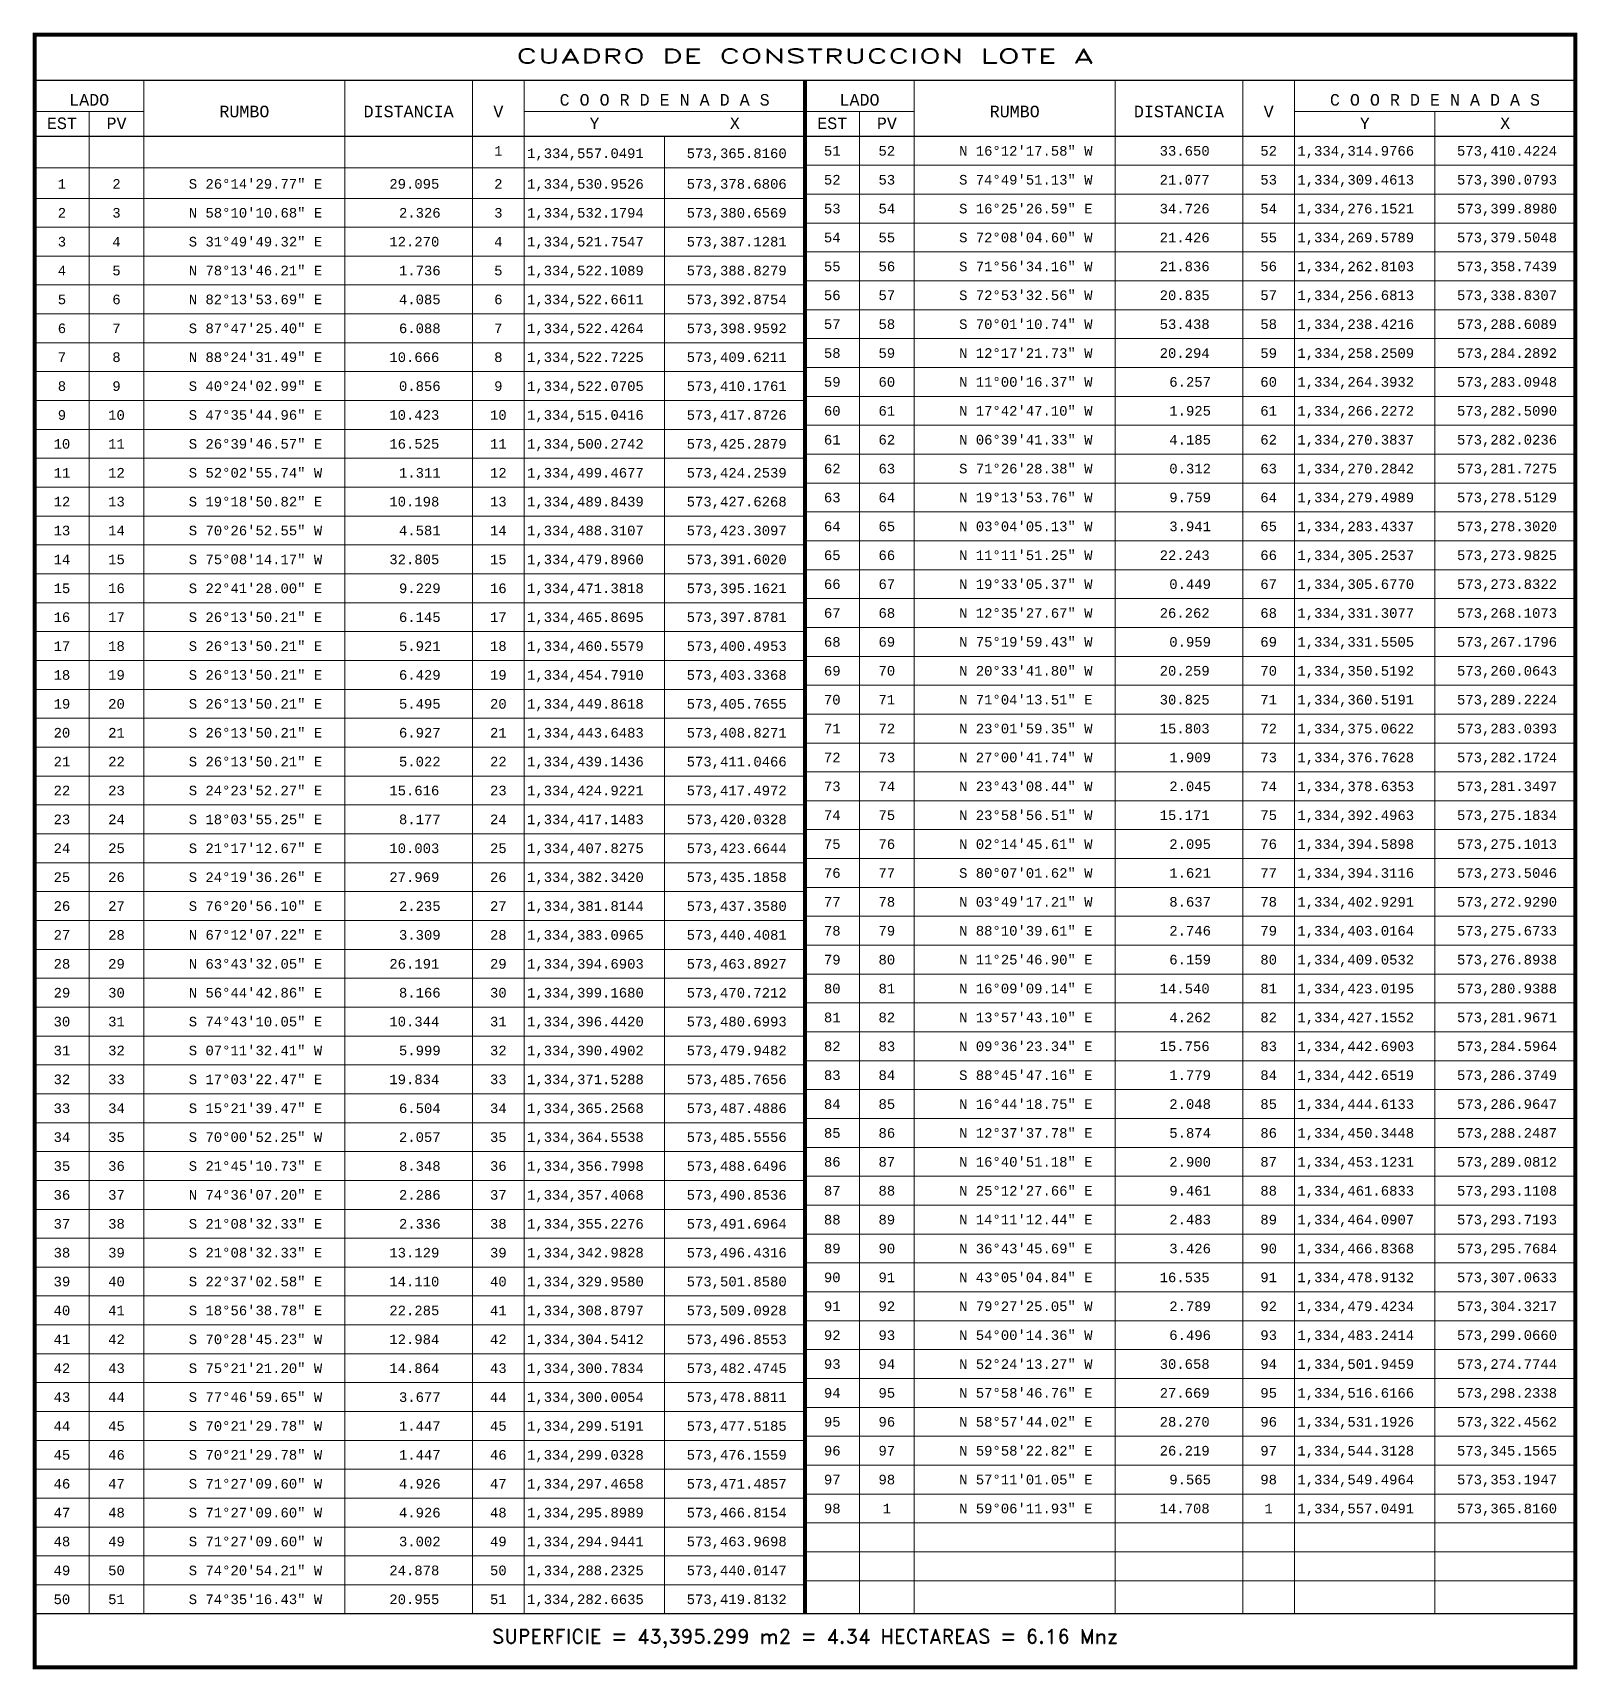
# Model space of a CAD drawing. Header units: millimetres. Extents: x -3245 to 2970, y 1153 to 3965.
# Drawn here: x 1268.9 to 1669.7, y 1744.3 to 2169.2 of the extents above; entities that cross this region are included whole.
import ezdxf
from ezdxf.enums import TextEntityAlignment as Align

# ---------------------------------------------------------------- set-up
doc = ezdxf.new("R2010")
doc.units = ezdxf.units.MM
for name, color, linetype in [('CVL_CUADCON', 1, 'Continuous'), ('CVL_CUADCON_LIN', 8, 'Continuous'), ('CVL_CUADCON_TIT', 1, 'Continuous'), ('CVL_CUADCON_TX', 2, 'Continuous')]:
    doc.layers.add(name, color=color, linetype=linetype)
doc.styles.add('HUECA1', font='HUECA1.shx')
doc.styles.add('MONOTXT4', font='MONOTXT4.shx')

msp = doc.modelspace()

# ---------------------------------------------------------------- linework, layer by layer
at = {"layer": 'CVL_CUADCON', "color": 7, "linetype": 'Continuous', "lineweight": 13, "flags": 128}
for points, const_width in [([(1269.3787, 1758.7285), (1269.3787, 2168.7285), (1469.3112, 2168.7285)], 1), ([(1469.3112, 2168.7285), (1669.2437, 2168.7285), (1669.2437, 2142.311)], 1), ([(1269.3787, 2156.856), (1469.3112, 2156.856)], 0.375), ([(1469.3112, 2156.856), (1469.3112, 1758.7285)], 1), ([(1469.3112, 2142.311), (1469.3112, 2156.856)], 1), ([(1469.3112, 2156.856), (1669.2437, 2156.856)], 0.375), ([(1669.2437, 2142.311), (1669.2437, 1744.811), (1269.3787, 1744.811), (1269.3787, 1758.7285)], 1), ([(1269.3787, 2142.311), (1469.3112, 2142.311)], 0.375), ([(1469.3112, 1768.3935), (1469.3112, 2142.311)], 1), ([(1469.3112, 2142.311), (1669.2437, 2142.311)], 0.375), ([(1269.3787, 1758.7285), (1669.2437, 1758.7285)], 0.375)]:
    msp.add_lwpolyline(points, dxfattribs=dict(at, const_width=const_width))
at = {"layer": 'CVL_CUADCON_LIN', "color": 7, "linetype": 'Continuous', "lineweight": 13}
for p, q in [((1297.7012, 2156.856), (1297.7012, 1758.7285)), ((1349.8787, 2156.856), (1349.8787, 1758.7285)), ((1382.9862, 2156.856), (1382.9862, 1758.7285)), ((1396.4512, 2156.856), (1396.4512, 1758.7285)), ((1497.6337, 2156.856), (1497.6337, 2142.311)), ((1549.8112, 2156.856), (1549.8112, 2142.311)), ((1582.9187, 2156.856), (1582.9187, 2142.311)), ((1596.3837, 2156.856), (1596.3837, 2142.311)), ((1269.3787, 2148.786), (1297.7012, 2148.786)), ((1283.5287, 2148.786), (1283.5287, 1758.7285)), ((1396.4512, 2148.786), (1469.3112, 2148.786)), ((1469.3112, 2148.786), (1497.6337, 2148.786)), ((1483.4612, 2148.786), (1483.4612, 2142.311)), ((1596.3837, 2148.786), (1669.2437, 2148.786)), ((1632.8137, 2148.786), (1632.8137, 2142.311)), ((1432.8812, 2142.311), (1432.8812, 1758.7285)), ((1469.3112, 2142.311), (1669.2437, 2142.311)), ((1483.4612, 2142.311), (1483.4612, 1758.7285)), ((1497.6337, 2142.311), (1497.6337, 1758.7285)), ((1549.8112, 2142.311), (1549.8112, 1758.7285)), ((1582.9187, 2142.311), (1582.9187, 1758.7285)), ((1596.3837, 2142.311), (1596.3837, 1758.7285)), ((1632.8137, 2142.311), (1632.8137, 1758.7285)), ((1269.3787, 2134.1735), (1469.3112, 2134.1735)), ((1469.3112, 2134.811), (1669.2437, 2134.811)), ((1269.3787, 2126.2285), (1469.3112, 2126.2285)), ((1469.3112, 2127.311), (1669.2437, 2127.311)), ((1269.3787, 2118.7285), (1469.3112, 2118.7285)), ((1469.3112, 2119.811), (1669.2437, 2119.811)), ((1469.3112, 2112.311), (1669.2437, 2112.311)), ((1269.3787, 2111.2285), (1469.3112, 2111.2285)), ((1269.3787, 2103.7285), (1469.3112, 2103.7285)), ((1469.3112, 2104.811), (1669.2437, 2104.811)), ((1269.3787, 2096.2285), (1469.3112, 2096.2285)), ((1469.3112, 2097.311), (1669.2437, 2097.311)), ((1269.3787, 2088.7285), (1469.3112, 2088.7285)), ((1469.3112, 2089.811), (1669.2437, 2089.811)), ((1469.3112, 2082.311), (1669.2437, 2082.311)), ((1269.3787, 2081.2285), (1469.3112, 2081.2285)), ((1269.3787, 2073.7285), (1469.3112, 2073.7285)), ((1469.3112, 2074.811), (1669.2437, 2074.811)), ((1269.3787, 2066.2285), (1469.3112, 2066.2285)), ((1469.3112, 2067.311), (1669.2437, 2067.311)), ((1269.3787, 2058.7285), (1469.3112, 2058.7285)), ((1469.3112, 2059.811), (1669.2437, 2059.811)), ((1269.3787, 2051.2285), (1469.3112, 2051.2285)), ((1469.3112, 2052.311), (1669.2437, 2052.311)), ((1469.3112, 2044.811), (1669.2437, 2044.811)), ((1269.3787, 2043.7285), (1469.3112, 2043.7285)), ((1269.3787, 2036.2285), (1469.3112, 2036.2285)), ((1469.3112, 2037.311), (1669.2437, 2037.311)), ((1269.3787, 2028.7285), (1469.3112, 2028.7285)), ((1469.3112, 2029.811), (1669.2437, 2029.811)), ((1269.3787, 2021.2285), (1469.3112, 2021.2285)), ((1469.3112, 2022.311), (1669.2437, 2022.311)), ((1469.3112, 2014.811), (1669.2437, 2014.811)), ((1269.3787, 2013.7285), (1469.3112, 2013.7285)), ((1269.3787, 2006.2285), (1469.3112, 2006.2285)), ((1469.3112, 2007.311), (1669.2437, 2007.311)), ((1269.3787, 1998.7285), (1469.3112, 1998.7285)), ((1469.3112, 1999.811), (1669.2437, 1999.811)), ((1269.3787, 1991.2285), (1469.3112, 1991.2285)), ((1469.3112, 1992.311), (1669.2437, 1992.311)), ((1469.3112, 1984.811), (1669.2437, 1984.811)), ((1269.3787, 1983.7285), (1469.3112, 1983.7285)), ((1269.3787, 1976.2285), (1469.3112, 1976.2285)), ((1469.3112, 1977.311), (1669.2437, 1977.311)), ((1269.3787, 1968.7285), (1469.3112, 1968.7285)), ((1469.3112, 1969.811), (1669.2437, 1969.811)), ((1269.3787, 1961.2285), (1469.3112, 1961.2285)), ((1469.3112, 1962.311), (1669.2437, 1962.311)), ((1469.3112, 1954.811), (1669.2437, 1954.811)), ((1269.3787, 1953.7285), (1469.3112, 1953.7285)), ((1269.3787, 1946.2285), (1469.3112, 1946.2285)), ((1469.3112, 1947.311), (1669.2437, 1947.311)), ((1269.3787, 1938.7285), (1469.3112, 1938.7285)), ((1469.3112, 1939.811), (1669.2437, 1939.811)), ((1269.3787, 1931.2285), (1469.3112, 1931.2285)), ((1469.3112, 1932.311), (1669.2437, 1932.311)), ((1269.3787, 1923.7285), (1469.3112, 1923.7285)), ((1469.3112, 1924.811), (1669.2437, 1924.811)), ((1469.3112, 1917.311), (1669.2437, 1917.311)), ((1269.3787, 1916.2285), (1469.3112, 1916.2285)), ((1269.3787, 1908.7285), (1469.3112, 1908.7285)), ((1469.3112, 1909.811), (1669.2437, 1909.811)), ((1269.3787, 1901.2285), (1469.3112, 1901.2285)), ((1469.3112, 1902.311), (1669.2437, 1902.311)), ((1269.3787, 1893.7285), (1469.3112, 1893.7285)), ((1469.3112, 1894.811), (1669.2437, 1894.811)), ((1469.3112, 1887.311), (1669.2437, 1887.311)), ((1269.3787, 1886.2285), (1469.3112, 1886.2285)), ((1269.3787, 1878.7285), (1469.3112, 1878.7285)), ((1469.3112, 1879.811), (1669.2437, 1879.811)), ((1269.3787, 1871.2285), (1469.3112, 1871.2285)), ((1469.3112, 1872.311), (1669.2437, 1872.311)), ((1269.3787, 1863.7285), (1469.3112, 1863.7285)), ((1469.3112, 1864.811), (1669.2437, 1864.811)), ((1469.3112, 1857.311), (1669.2437, 1857.311)), ((1269.3787, 1856.2285), (1469.3112, 1856.2285)), ((1269.3787, 1848.7285), (1469.3112, 1848.7285)), ((1469.3112, 1849.811), (1669.2437, 1849.811)), ((1269.3787, 1841.2285), (1469.3112, 1841.2285)), ((1469.3112, 1842.311), (1669.2437, 1842.311)), ((1269.3787, 1833.7285), (1469.3112, 1833.7285)), ((1469.3112, 1834.811), (1669.2437, 1834.811)), ((1469.3112, 1827.311), (1669.2437, 1827.311)), ((1269.3787, 1826.2285), (1469.3112, 1826.2285)), ((1269.3787, 1818.7285), (1469.3112, 1818.7285)), ((1469.3112, 1819.811), (1669.2437, 1819.811)), ((1269.3787, 1811.2285), (1469.3112, 1811.2285)), ((1469.3112, 1812.311), (1669.2437, 1812.311)), ((1269.3787, 1803.7285), (1469.3112, 1803.7285)), ((1469.3112, 1804.811), (1669.2437, 1804.811)), ((1269.3787, 1796.2285), (1469.3112, 1796.2285)), ((1469.3112, 1797.311), (1669.2437, 1797.311)), ((1469.3112, 1789.811), (1669.2437, 1789.811)), ((1269.3787, 1788.7285), (1469.3112, 1788.7285)), ((1269.3787, 1781.2285), (1469.3112, 1781.2285)), ((1469.3112, 1782.311), (1669.2437, 1782.311)), ((1269.3787, 1773.7285), (1469.3112, 1773.7285)), ((1469.3112, 1774.811), (1669.2437, 1774.811)), ((1269.3787, 1766.2285), (1469.3112, 1766.2285)), ((1469.3112, 1767.311), (1669.2437, 1767.311)), ((1269.3787, 1758.7285), (1469.3112, 1758.7285)), ((1269.3787, 1758.7285), (1469.3112, 1758.7285))]:
    msp.add_line(p, q, dxfattribs=at)

# ---------------------------------------------------------------- texts
at = {"layer": 'CVL_CUADCON_TIT', "color": 7, "lineweight": 13, "style": 'HUECA1', "width": 1.347471}
msp.add_text('CUADRO DE CONSTRUCCION LOTE A', height=3.75, dxfattribs=at).set_placement((1394.345, 2161.3035), (1544.2775, 2161.3035), align=Align.FIT)
at = {"layer": 'CVL_CUADCON_TIT', "color": 7, "lineweight": 13, "style": 'MONOTXT4'}
for s, p in [('LADO', (1283.5287, 2150.3085)), ('C O O R D E N A D A S', (1432.8787, 2150.3085)), ('LADO', (1483.4612, 2150.3085)), ('C O O R D E N A D A S', (1632.8112, 2150.3085)), ('EST', (1276.4537, 2144.2185)), ('PV', (1290.6287, 2144.2185)), ('Y', (1414.6787, 2144.2185)), ('X', (1451.1037, 2144.2185)), ('EST', (1476.3862, 2144.2185)), ('PV', (1490.5612, 2144.2185)), ('Y', (1614.6112, 2144.2185)), ('X', (1651.0362, 2144.2185))]:
    msp.add_text(s, height=3, dxfattribs=at).set_placement(p, align=Align.CENTER)
at = {"layer": 'CVL_CUADCON_TIT', "color": 7, "lineweight": 13}
for s, height, style, p in [('RUMBO', 3, 'MONOTXT4', (1323.8037, 2148.7785)), ('DISTANCIA', 3, 'MONOTXT4', (1366.4287, 2148.7785)), ('V', 3, 'MONOTXT4', (1389.7287, 2148.7785)), ('RUMBO', 3, 'MONOTXT4', (1523.7362, 2148.7785)), ('DISTANCIA', 3, 'MONOTXT4', (1566.3612, 2148.7785)), ('V', 3, 'MONOTXT4', (1589.6612, 2148.7785)), ('SUPERFICIE = 43,395.299 m2 = 4.34 HECTAREAS = 6.16 Mnz', 3.75, 'HUECA1', (1469.3112, 1752.311))]:
    msp.add_text(s, height=height, dxfattribs=dict(at, style=style)).set_placement(p, align=Align.MIDDLE)
at = {"layer": 'CVL_CUADCON_TX', "color": 7, "lineweight": 13, "style": 'MONOTXT4'}
for s, p in [('1', (1389.7187, 2137.2985)), ('51', (1476.3862, 2137.311)), ('52', (1490.5475, 2137.311)), ('52', (1589.6512, 2137.311)), ('1', (1276.4537, 2128.7285)), ('2', (1290.615, 2128.7285)), ('2', (1389.7187, 2128.7285)), ('52', (1476.3862, 2129.811)), ('53', (1490.5475, 2129.811)), ('53', (1589.6512, 2129.811)), ('53', (1476.3862, 2122.311)), ('54', (1490.5475, 2122.311)), ('54', (1589.6512, 2122.311)), ('2', (1276.4537, 2121.2285)), ('3', (1290.615, 2121.2285)), ('3', (1389.7187, 2121.2285)), ('3', (1276.4537, 2113.7285)), ('4', (1290.615, 2113.7285)), ('4', (1389.7187, 2113.7285)), ('54', (1476.3862, 2114.811)), ('55', (1490.5475, 2114.811)), ('55', (1589.6512, 2114.811)), ('4', (1276.4537, 2106.2285)), ('5', (1290.615, 2106.2285)), ('5', (1389.7187, 2106.2285)), ('55', (1476.3862, 2107.311)), ('56', (1490.5475, 2107.311)), ('56', (1589.6512, 2107.311)), ('5', (1276.4537, 2098.7285)), ('6', (1290.615, 2098.7285)), ('6', (1389.7187, 2098.7285)), ('56', (1476.3862, 2099.811)), ('57', (1490.5475, 2099.811)), ('57', (1589.6512, 2099.811)), ('58', (1490.5475, 2092.311)), ('58', (1589.6512, 2092.311)), ('6', (1276.4537, 2091.2285)), ('7', (1290.615, 2091.2285)), ('7', (1389.7187, 2091.2285)), ('57', (1476.3862, 2092.311)), ('58', (1476.3862, 2084.811)), ('59', (1490.5475, 2084.811)), ('59', (1589.6512, 2084.811)), ('7', (1276.4537, 2083.7285)), ('8', (1290.615, 2083.7285)), ('8', (1389.7187, 2083.7285)), ('8', (1276.4537, 2076.2285)), ('9', (1290.615, 2076.2285)), ('9', (1389.7187, 2076.2285)), ('59', (1476.3862, 2077.311)), ('60', (1490.5475, 2077.311)), ('60', (1589.6512, 2077.311)), ('9', (1276.4537, 2068.7285)), ('10', (1290.615, 2068.7285)), ('10', (1389.7187, 2068.7285)), ('60', (1476.3862, 2069.811)), ('61', (1490.5475, 2069.811)), ('61', (1589.6512, 2069.811)), ('10', (1276.4537, 2061.2285)), ('11', (1290.615, 2061.2285)), ('11', (1389.7187, 2061.2285)), ('61', (1476.3862, 2062.311)), ('62', (1490.5475, 2062.311)), ('62', (1589.6512, 2062.311)), ('62', (1476.3862, 2054.811)), ('63', (1490.5475, 2054.811)), ('63', (1589.6512, 2054.811)), ('11', (1276.4537, 2053.7285)), ('12', (1290.615, 2053.7285)), ('12', (1389.7187, 2053.7285)), ('12', (1276.4537, 2046.2285)), ('13', (1290.615, 2046.2285)), ('13', (1389.7187, 2046.2285)), ('63', (1476.3862, 2047.311)), ('64', (1490.5475, 2047.311)), ('64', (1589.6512, 2047.311)), ('13', (1276.4537, 2038.7285)), ('14', (1290.615, 2038.7285)), ('14', (1389.7187, 2038.7285)), ('64', (1476.3862, 2039.811)), ('65', (1490.5475, 2039.811)), ('65', (1589.6512, 2039.811)), ('14', (1276.4537, 2031.2285)), ('15', (1290.615, 2031.2285)), ('15', (1389.7187, 2031.2285)), ('65', (1476.3862, 2032.311)), ('66', (1490.5475, 2032.311)), ('66', (1589.6512, 2032.311)), ('66', (1476.3862, 2024.811)), ('67', (1490.5475, 2024.811)), ('67', (1589.6512, 2024.811)), ('15', (1276.4537, 2023.7285)), ('16', (1290.615, 2023.7285)), ('16', (1389.7187, 2023.7285)), ('16', (1276.4537, 2016.2285)), ('17', (1290.615, 2016.2285)), ('17', (1389.7187, 2016.2285)), ('67', (1476.3862, 2017.311)), ('68', (1490.5475, 2017.311)), ('68', (1589.6512, 2017.311)), ('17', (1276.4537, 2008.7285)), ('18', (1290.615, 2008.7285)), ('18', (1389.7187, 2008.7285)), ('68', (1476.3862, 2009.811)), ('69', (1490.5475, 2009.811)), ('69', (1589.6512, 2009.811)), ('18', (1276.4537, 2001.2285)), ('19', (1290.615, 2001.2285)), ('19', (1389.7187, 2001.2285)), ('69', (1476.3862, 2002.311)), ('70', (1490.5475, 2002.311)), ('70', (1589.6512, 2002.311)), ('70', (1476.3862, 1994.811)), ('71', (1490.5475, 1994.811)), ('71', (1589.6512, 1994.811)), ('19', (1276.4537, 1993.7285)), ('20', (1290.615, 1993.7285)), ('20', (1389.7187, 1993.7285)), ('20', (1276.4537, 1986.2285)), ('21', (1290.615, 1986.2285)), ('21', (1389.7187, 1986.2285)), ('71', (1476.3862, 1987.311)), ('72', (1490.5475, 1987.311)), ('72', (1589.6512, 1987.311)), ('21', (1276.4537, 1978.7285)), ('22', (1290.615, 1978.7285)), ('22', (1389.7187, 1978.7285)), ('72', (1476.3862, 1979.811)), ('73', (1490.5475, 1979.811)), ('73', (1589.6512, 1979.811)), ('22', (1276.4537, 1971.2285)), ('23', (1290.615, 1971.2285)), ('23', (1389.7187, 1971.2285)), ('73', (1476.3862, 1972.311)), ('74', (1490.5475, 1972.311)), ('74', (1589.6512, 1972.311)), ('23', (1276.4537, 1963.7285)), ('24', (1290.615, 1963.7285)), ('24', (1389.7187, 1963.7285)), ('74', (1476.3862, 1964.811)), ('75', (1490.5475, 1964.811)), ('75', (1589.6512, 1964.811)), ('75', (1476.3862, 1957.311)), ('76', (1490.5475, 1957.311)), ('76', (1589.6512, 1957.311)), ('24', (1276.4537, 1956.2285)), ('25', (1290.615, 1956.2285)), ('25', (1389.7187, 1956.2285)), ('25', (1276.4537, 1948.7285)), ('26', (1290.615, 1948.7285)), ('26', (1389.7187, 1948.7285)), ('76', (1476.3862, 1949.811)), ('77', (1490.5475, 1949.811)), ('77', (1589.6512, 1949.811)), ('26', (1276.4537, 1941.2285)), ('27', (1290.615, 1941.2285)), ('27', (1389.7187, 1941.2285)), ('77', (1476.3862, 1942.311)), ('78', (1490.5475, 1942.311)), ('78', (1589.6512, 1942.311)), ('27', (1276.4537, 1933.7285)), ('28', (1290.615, 1933.7285)), ('28', (1389.7187, 1933.7285)), ('78', (1476.3862, 1934.811)), ('79', (1490.5475, 1934.811)), ('79', (1589.6512, 1934.811)), ('79', (1476.3862, 1927.311)), ('80', (1490.5475, 1927.311)), ('80', (1589.6512, 1927.311)), ('28', (1276.4537, 1926.2285)), ('29', (1290.615, 1926.2285)), ('29', (1389.7187, 1926.2285)), ('29', (1276.4537, 1918.7285)), ('30', (1290.615, 1918.7285)), ('30', (1389.7187, 1918.7285)), ('80', (1476.3862, 1919.811)), ('81', (1490.5475, 1919.811)), ('81', (1589.6512, 1919.811)), ('30', (1276.4537, 1911.2285)), ('31', (1290.615, 1911.2285)), ('31', (1389.7187, 1911.2285)), ('81', (1476.3862, 1912.311)), ('82', (1490.5475, 1912.311)), ('82', (1589.6512, 1912.311)), ('31', (1276.4537, 1903.7285)), ('32', (1290.615, 1903.7285)), ('32', (1389.7187, 1903.7285)), ('82', (1476.3862, 1904.811)), ('83', (1490.5475, 1904.811)), ('83', (1589.6512, 1904.811)), ('83', (1476.3862, 1897.311)), ('84', (1490.5475, 1897.311)), ('84', (1589.6512, 1897.311)), ('32', (1276.4537, 1896.2285)), ('33', (1290.615, 1896.2285)), ('33', (1389.7187, 1896.2285)), ('33', (1276.4537, 1888.7285)), ('34', (1290.615, 1888.7285)), ('34', (1389.7187, 1888.7285)), ('84', (1476.3862, 1889.811)), ('85', (1490.5475, 1889.811)), ('85', (1589.6512, 1889.811)), ('34', (1276.4537, 1881.2285)), ('35', (1290.615, 1881.2285)), ('35', (1389.7187, 1881.2285)), ('85', (1476.3862, 1882.311)), ('86', (1490.5475, 1882.311)), ('86', (1589.6512, 1882.311)), ('35', (1276.4537, 1873.7285)), ('36', (1290.615, 1873.7285)), ('36', (1389.7187, 1873.7285)), ('86', (1476.3862, 1874.811)), ('87', (1490.5475, 1874.811)), ('87', (1589.6512, 1874.811)), ('87', (1476.3862, 1867.311)), ('88', (1490.5475, 1867.311)), ('88', (1589.6512, 1867.311)), ('36', (1276.4537, 1866.2285)), ('37', (1290.615, 1866.2285)), ('37', (1389.7187, 1866.2285)), ('37', (1276.4537, 1858.7285)), ('38', (1290.615, 1858.7285)), ('38', (1389.7187, 1858.7285)), ('88', (1476.3862, 1859.811)), ('89', (1490.5475, 1859.811)), ('89', (1589.6512, 1859.811)), ('38', (1276.4537, 1851.2285)), ('39', (1290.615, 1851.2285)), ('39', (1389.7187, 1851.2285)), ('89', (1476.3862, 1852.311)), ('90', (1490.5475, 1852.311)), ('90', (1589.6512, 1852.311)), ('39', (1276.4537, 1843.7285)), ('40', (1290.615, 1843.7285)), ('40', (1389.7187, 1843.7285)), ('90', (1476.3862, 1844.811)), ('91', (1490.5475, 1844.811)), ('91', (1589.6512, 1844.811)), ('40', (1276.4537, 1836.2285)), ('41', (1290.615, 1836.2285)), ('41', (1389.7187, 1836.2285)), ('91', (1476.3862, 1837.311)), ('92', (1490.5475, 1837.311)), ('92', (1589.6512, 1837.311)), ('92', (1476.3862, 1829.811)), ('93', (1490.5475, 1829.811)), ('93', (1589.6512, 1829.811)), ('41', (1276.4537, 1828.7285)), ('42', (1290.615, 1828.7285)), ('42', (1389.7187, 1828.7285)), ('42', (1276.4537, 1821.2285)), ('43', (1290.615, 1821.2285)), ('43', (1389.7187, 1821.2285)), ('93', (1476.3862, 1822.311)), ('94', (1490.5475, 1822.311)), ('94', (1589.6512, 1822.311)), ('43', (1276.4537, 1813.7285)), ('44', (1290.615, 1813.7285)), ('44', (1389.7187, 1813.7285)), ('94', (1476.3862, 1814.811)), ('95', (1490.5475, 1814.811)), ('95', (1589.6512, 1814.811)), ('44', (1276.4537, 1806.2285)), ('45', (1290.615, 1806.2285)), ('45', (1389.7187, 1806.2285)), ('95', (1476.3862, 1807.311)), ('96', (1490.5475, 1807.311)), ('96', (1589.6512, 1807.311)), ('96', (1476.3862, 1799.811)), ('97', (1490.5475, 1799.811)), ('97', (1589.6512, 1799.811)), ('45', (1276.4537, 1798.7285)), ('46', (1290.615, 1798.7285)), ('46', (1389.7187, 1798.7285)), ('46', (1276.4537, 1791.2285)), ('47', (1290.615, 1791.2285)), ('47', (1389.7187, 1791.2285)), ('97', (1476.3862, 1792.311)), ('98', (1490.5475, 1792.311)), ('98', (1589.6512, 1792.311)), ('47', (1276.4537, 1783.7285)), ('48', (1290.615, 1783.7285)), ('48', (1389.7187, 1783.7285)), ('98', (1476.3862, 1784.811)), ('1', (1490.5475, 1784.811)), ('1', (1589.6512, 1784.811)), ('48', (1276.4537, 1776.2285)), ('49', (1290.615, 1776.2285)), ('49', (1389.7187, 1776.2285)), ('49', (1276.4537, 1768.7285)), ('50', (1290.615, 1768.7285)), ('50', (1389.7187, 1768.7285)), ('50', (1276.4537, 1761.2285)), ('51', (1290.615, 1761.2285)), ('51', (1389.7187, 1761.2285))]:
    msp.add_text(s, height=2.5, dxfattribs=at).set_placement(p, align=Align.CENTER)
for s, p in [('1,334,557.0491', (1397.1787, 2136.6735)), ('573,365.8160', (1438.6037, 2136.6735)), ('N 16%%d12\'17.58" W', (1509.3112, 2137.311)), ('33.650', (1561.3612, 2137.311)), ('1,334,314.9766', (1597.1112, 2137.311)), ('573,410.4224', (1638.5362, 2137.311)), ('S 26%%d14\'29.77" E', (1309.3787, 2128.7285)), ('29.095', (1361.4287, 2128.7285)), ('1,334,530.9526', (1397.1787, 2128.7285)), ('573,378.6806', (1438.6037, 2128.7285)), ('S 74%%d49\'51.13" W', (1509.3112, 2129.811)), ('21.077', (1561.3612, 2129.811)), ('1,334,309.4613', (1597.1112, 2129.811)), ('573,390.0793', (1638.5362, 2129.811)), ('S 16%%d25\'26.59" E', (1509.3112, 2122.311)), ('34.726', (1561.3612, 2122.311)), ('1,334,276.1521', (1597.1112, 2122.311)), ('573,399.8980', (1638.5362, 2122.311)), ('N 58%%d10\'10.68" E', (1309.3787, 2121.2285)), ('2.326', (1363.9287, 2121.2285)), ('1,334,532.1794', (1397.1787, 2121.2285)), ('573,380.6569', (1438.6037, 2121.2285)), ('S 31%%d49\'49.32" E', (1309.3787, 2113.7285)), ('12.270', (1361.4287, 2113.7285)), ('1,334,521.7547', (1397.1787, 2113.7285)), ('573,387.1281', (1438.6037, 2113.7285)), ('S 72%%d08\'04.60" W', (1509.3112, 2114.811)), ('21.426', (1561.3612, 2114.811)), ('1,334,269.5789', (1597.1112, 2114.811)), ('573,379.5048', (1638.5362, 2114.811)), ('N 78%%d13\'46.21" E', (1309.3787, 2106.2285)), ('1.736', (1363.9287, 2106.2285)), ('1,334,522.1089', (1397.1787, 2106.2285)), ('573,388.8279', (1438.6037, 2106.2285)), ('S 71%%d56\'34.16" W', (1509.3112, 2107.311)), ('21.836', (1561.3612, 2107.311)), ('1,334,262.8103', (1597.1112, 2107.311)), ('573,358.7439', (1638.5362, 2107.311)), ('N 82%%d13\'53.69" E', (1309.3787, 2098.7285)), ('4.085', (1363.9287, 2098.7285)), ('1,334,522.6611', (1397.1787, 2098.7285)), ('573,392.8754', (1438.6037, 2098.7285)), ('S 72%%d53\'32.56" W', (1509.3112, 2099.811)), ('20.835', (1561.3612, 2099.811)), ('1,334,256.6813', (1597.1112, 2099.811)), ('573,338.8307', (1638.5362, 2099.811)), ('S 70%%d01\'10.74" W', (1509.3112, 2092.311)), ('53.438', (1561.3612, 2092.311)), ('1,334,238.4216', (1597.1112, 2092.311)), ('573,288.6089', (1638.5362, 2092.311)), ('S 87%%d47\'25.40" E', (1309.3787, 2091.2285)), ('6.088', (1363.9287, 2091.2285)), ('1,334,522.4264', (1397.1787, 2091.2285)), ('573,398.9592', (1438.6037, 2091.2285)), ('N 88%%d24\'31.49" E', (1309.3787, 2083.7285)), ('N 12%%d17\'21.73" W', (1509.3112, 2084.811)), ('20.294', (1561.3612, 2084.811)), ('1,334,258.2509', (1597.1112, 2084.811)), ('573,284.2892', (1638.5362, 2084.811)), ('10.666', (1361.4287, 2083.7285)), ('1,334,522.7225', (1397.1787, 2083.7285)), ('573,409.6211', (1438.6037, 2083.7285)), ('S 40%%d24\'02.99" E', (1309.3787, 2076.2285)), ('0.856', (1363.9287, 2076.2285)), ('1,334,522.0705', (1397.1787, 2076.2285)), ('573,410.1761', (1438.6037, 2076.2285)), ('N 11%%d00\'16.37" W', (1509.3112, 2077.311)), ('6.257', (1563.8612, 2077.311)), ('1,334,264.3932', (1597.1112, 2077.311)), ('573,283.0948', (1638.5362, 2077.311)), ('S 47%%d35\'44.96" E', (1309.3787, 2068.7285)), ('10.423', (1361.4287, 2068.7285)), ('1,334,515.0416', (1397.1787, 2068.7285)), ('573,417.8726', (1438.6037, 2068.7285)), ('N 17%%d42\'47.10" W', (1509.3112, 2069.811)), ('1.925', (1563.8612, 2069.811)), ('1,334,266.2272', (1597.1112, 2069.811)), ('573,282.5090', (1638.5362, 2069.811)), ('S 26%%d39\'46.57" E', (1309.3787, 2061.2285)), ('16.525', (1361.4287, 2061.2285)), ('1,334,500.2742', (1397.1787, 2061.2285)), ('573,425.2879', (1438.6037, 2061.2285)), ('N 06%%d39\'41.33" W', (1509.3112, 2062.311)), ('4.185', (1563.8612, 2062.311)), ('1,334,270.3837', (1597.1112, 2062.311)), ('573,282.0236', (1638.5362, 2062.311)), ('S 71%%d26\'28.38" W', (1509.3112, 2054.811)), ('0.312', (1563.8612, 2054.811)), ('1,334,270.2842', (1597.1112, 2054.811)), ('573,281.7275', (1638.5362, 2054.811)), ('S 52%%d02\'55.74" W', (1309.3787, 2053.7285)), ('1.311', (1363.9287, 2053.7285)), ('1,334,499.4677', (1397.1787, 2053.7285)), ('573,424.2539', (1438.6037, 2053.7285)), ('S 19%%d18\'50.82" E', (1309.3787, 2046.2285)), ('10.198', (1361.4287, 2046.2285)), ('1,334,489.8439', (1397.1787, 2046.2285)), ('573,427.6268', (1438.6037, 2046.2285)), ('N 19%%d13\'53.76" W', (1509.3112, 2047.311)), ('9.759', (1563.8612, 2047.311)), ('1,334,279.4989', (1597.1112, 2047.311)), ('573,278.5129', (1638.5362, 2047.311)), ('S 70%%d26\'52.55" W', (1309.3787, 2038.7285)), ('4.581', (1363.9287, 2038.7285)), ('1,334,488.3107', (1397.1787, 2038.7285)), ('573,423.3097', (1438.6037, 2038.7285)), ('N 03%%d04\'05.13" W', (1509.3112, 2039.811)), ('3.941', (1563.8612, 2039.811)), ('1,334,283.4337', (1597.1112, 2039.811)), ('573,278.3020', (1638.5362, 2039.811)), ('S 75%%d08\'14.17" W', (1309.3787, 2031.2285)), ('32.805', (1361.4287, 2031.2285)), ('1,334,479.8960', (1397.1787, 2031.2285)), ('573,391.6020', (1438.6037, 2031.2285)), ('N 11%%d11\'51.25" W', (1509.3112, 2032.311)), ('22.243', (1561.3612, 2032.311)), ('1,334,305.2537', (1597.1112, 2032.311)), ('573,273.9825', (1638.5362, 2032.311)), ('N 19%%d33\'05.37" W', (1509.3112, 2024.811)), ('0.449', (1563.8612, 2024.811)), ('1,334,305.6770', (1597.1112, 2024.811)), ('573,273.8322', (1638.5362, 2024.811)), ('S 22%%d41\'28.00" E', (1309.3787, 2023.7285)), ('9.229', (1363.9287, 2023.7285)), ('1,334,471.3818', (1397.1787, 2023.7285)), ('573,395.1621', (1438.6037, 2023.7285)), ('S 26%%d13\'50.21" E', (1309.3787, 2016.2285)), ('6.145', (1363.9287, 2016.2285)), ('1,334,465.8695', (1397.1787, 2016.2285)), ('573,397.8781', (1438.6037, 2016.2285)), ('N 12%%d35\'27.67" W', (1509.3112, 2017.311)), ('26.262', (1561.3612, 2017.311)), ('1,334,331.3077', (1597.1112, 2017.311)), ('573,268.1073', (1638.5362, 2017.311)), ('S 26%%d13\'50.21" E', (1309.3787, 2008.7285)), ('5.921', (1363.9287, 2008.7285)), ('1,334,460.5579', (1397.1787, 2008.7285)), ('573,400.4953', (1438.6037, 2008.7285)), ('N 75%%d19\'59.43" W', (1509.3112, 2009.811)), ('0.959', (1563.8612, 2009.811)), ('1,334,331.5505', (1597.1112, 2009.811)), ('573,267.1796', (1638.5362, 2009.811)), ('S 26%%d13\'50.21" E', (1309.3787, 2001.2285)), ('6.429', (1363.9287, 2001.2285)), ('1,334,454.7910', (1397.1787, 2001.2285)), ('573,403.3368', (1438.6037, 2001.2285)), ('N 20%%d33\'41.80" W', (1509.3112, 2002.311)), ('20.259', (1561.3612, 2002.311)), ('1,334,350.5192', (1597.1112, 2002.311)), ('573,260.0643', (1638.5362, 2002.311)), ('N 71%%d04\'13.51" E', (1509.3112, 1994.811)), ('30.825', (1561.3612, 1994.811)), ('1,334,360.5191', (1597.1112, 1994.811)), ('573,289.2224', (1638.5362, 1994.811)), ('S 26%%d13\'50.21" E', (1309.3787, 1993.7285)), ('5.495', (1363.9287, 1993.7285)), ('1,334,449.8618', (1397.1787, 1993.7285)), ('573,405.7655', (1438.6037, 1993.7285)), ('S 26%%d13\'50.21" E', (1309.3787, 1986.2285)), ('6.927', (1363.9287, 1986.2285)), ('1,334,443.6483', (1397.1787, 1986.2285)), ('573,408.8271', (1438.6037, 1986.2285)), ('N 23%%d01\'59.35" W', (1509.3112, 1987.311)), ('15.803', (1561.3612, 1987.311)), ('1,334,375.0622', (1597.1112, 1987.311)), ('573,283.0393', (1638.5362, 1987.311)), ('S 26%%d13\'50.21" E', (1309.3787, 1978.7285)), ('5.022', (1363.9287, 1978.7285)), ('1,334,439.1436', (1397.1787, 1978.7285)), ('573,411.0466', (1438.6037, 1978.7285)), ('N 27%%d00\'41.74" W', (1509.3112, 1979.811)), ('1.909', (1563.8612, 1979.811)), ('1,334,376.7628', (1597.1112, 1979.811)), ('573,282.1724', (1638.5362, 1979.811)), ('S 24%%d23\'52.27" E', (1309.3787, 1971.2285)), ('15.616', (1361.4287, 1971.2285)), ('1,334,424.9221', (1397.1787, 1971.2285)), ('573,417.4972', (1438.6037, 1971.2285)), ('N 23%%d43\'08.44" W', (1509.3112, 1972.311)), ('2.045', (1563.8612, 1972.311)), ('1,334,378.6353', (1597.1112, 1972.311)), ('573,281.3497', (1638.5362, 1972.311)), ('N 23%%d58\'56.51" W', (1509.3112, 1964.811)), ('S 18%%d03\'55.25" E', (1309.3787, 1963.7285)), ('8.177', (1363.9287, 1963.7285)), ('1,334,417.1483', (1397.1787, 1963.7285)), ('573,420.0328', (1438.6037, 1963.7285)), ('15.171', (1561.3612, 1964.811)), ('1,334,392.4963', (1597.1112, 1964.811)), ('573,275.1834', (1638.5362, 1964.811)), ('S 21%%d17\'12.67" E', (1309.3787, 1956.2285)), ('N 02%%d14\'45.61" W', (1509.3112, 1957.311)), ('2.095', (1563.8612, 1957.311)), ('1,334,394.5898', (1597.1112, 1957.311)), ('573,275.1013', (1638.5362, 1957.311)), ('10.003', (1361.4287, 1956.2285)), ('1,334,407.8275', (1397.1787, 1956.2285)), ('573,423.6644', (1438.6037, 1956.2285)), ('S 24%%d19\'36.26" E', (1309.3787, 1948.7285)), ('27.969', (1361.4287, 1948.7285)), ('1,334,382.3420', (1397.1787, 1948.7285)), ('573,435.1858', (1438.6037, 1948.7285)), ('S 80%%d07\'01.62" W', (1509.3112, 1949.811)), ('1.621', (1563.8612, 1949.811)), ('1,334,394.3116', (1597.1112, 1949.811)), ('573,273.5046', (1638.5362, 1949.811)), ('S 76%%d20\'56.10" E', (1309.3787, 1941.2285)), ('2.235', (1363.9287, 1941.2285)), ('1,334,381.8144', (1397.1787, 1941.2285)), ('573,437.3580', (1438.6037, 1941.2285)), ('N 03%%d49\'17.21" W', (1509.3112, 1942.311)), ('8.637', (1563.8612, 1942.311)), ('1,334,402.9291', (1597.1112, 1942.311)), ('573,272.9290', (1638.5362, 1942.311)), ('N 67%%d12\'07.22" E', (1309.3787, 1933.7285)), ('3.309', (1363.9287, 1933.7285)), ('1,334,383.0965', (1397.1787, 1933.7285)), ('573,440.4081', (1438.6037, 1933.7285)), ('N 88%%d10\'39.61" E', (1509.3112, 1934.811)), ('2.746', (1563.8612, 1934.811)), ('1,334,403.0164', (1597.1112, 1934.811)), ('573,275.6733', (1638.5362, 1934.811)), ('N 11%%d25\'46.90" E', (1509.3112, 1927.311)), ('6.159', (1563.8612, 1927.311)), ('1,334,409.0532', (1597.1112, 1927.311)), ('573,276.8938', (1638.5362, 1927.311)), ('N 63%%d43\'32.05" E', (1309.3787, 1926.2285)), ('26.191', (1361.4287, 1926.2285)), ('1,334,394.6903', (1397.1787, 1926.2285)), ('573,463.8927', (1438.6037, 1926.2285)), ('N 56%%d44\'42.86" E', (1309.3787, 1918.7285)), ('8.166', (1363.9287, 1918.7285)), ('1,334,399.1680', (1397.1787, 1918.7285)), ('573,470.7212', (1438.6037, 1918.7285)), ('N 16%%d09\'09.14" E', (1509.3112, 1919.811)), ('14.540', (1561.3612, 1919.811)), ('1,334,423.0195', (1597.1112, 1919.811)), ('573,280.9388', (1638.5362, 1919.811)), ('S 74%%d43\'10.05" E', (1309.3787, 1911.2285)), ('10.344', (1361.4287, 1911.2285)), ('1,334,396.4420', (1397.1787, 1911.2285)), ('573,480.6993', (1438.6037, 1911.2285)), ('N 13%%d57\'43.10" E', (1509.3112, 1912.311)), ('4.262', (1563.8612, 1912.311)), ('1,334,427.1552', (1597.1112, 1912.311)), ('573,281.9671', (1638.5362, 1912.311)), ('S 07%%d11\'32.41" W', (1309.3787, 1903.7285)), ('5.999', (1363.9287, 1903.7285)), ('1,334,390.4902', (1397.1787, 1903.7285)), ('573,479.9482', (1438.6037, 1903.7285)), ('N 09%%d36\'23.34" E', (1509.3112, 1904.811)), ('15.756', (1561.3612, 1904.811)), ('1,334,442.6903', (1597.1112, 1904.811)), ('573,284.5964', (1638.5362, 1904.811)), ('S 88%%d45\'47.16" E', (1509.3112, 1897.311)), ('1.779', (1563.8612, 1897.311)), ('1,334,442.6519', (1597.1112, 1897.311)), ('573,286.3749', (1638.5362, 1897.311)), ('S 17%%d03\'22.47" E', (1309.3787, 1896.2285)), ('19.834', (1361.4287, 1896.2285)), ('1,334,371.5288', (1397.1787, 1896.2285)), ('573,485.7656', (1438.6037, 1896.2285)), ('S 15%%d21\'39.47" E', (1309.3787, 1888.7285)), ('6.504', (1363.9287, 1888.7285)), ('1,334,365.2568', (1397.1787, 1888.7285)), ('573,487.4886', (1438.6037, 1888.7285)), ('N 16%%d44\'18.75" E', (1509.3112, 1889.811)), ('2.048', (1563.8612, 1889.811)), ('1,334,444.6133', (1597.1112, 1889.811)), ('573,286.9647', (1638.5362, 1889.811)), ('S 70%%d00\'52.25" W', (1309.3787, 1881.2285)), ('2.057', (1363.9287, 1881.2285)), ('1,334,364.5538', (1397.1787, 1881.2285)), ('573,485.5556', (1438.6037, 1881.2285)), ('N 12%%d37\'37.78" E', (1509.3112, 1882.311)), ('5.874', (1563.8612, 1882.311)), ('1,334,450.3448', (1597.1112, 1882.311)), ('573,288.2487', (1638.5362, 1882.311)), ('S 21%%d45\'10.73" E', (1309.3787, 1873.7285)), ('8.348', (1363.9287, 1873.7285)), ('1,334,356.7998', (1397.1787, 1873.7285)), ('573,488.6496', (1438.6037, 1873.7285)), ('N 16%%d40\'51.18" E', (1509.3112, 1874.811)), ('2.900', (1563.8612, 1874.811)), ('1,334,453.1231', (1597.1112, 1874.811)), ('573,289.0812', (1638.5362, 1874.811)), ('N 25%%d12\'27.66" E', (1509.3112, 1867.311)), ('9.461', (1563.8612, 1867.311)), ('1,334,461.6833', (1597.1112, 1867.311)), ('573,293.1108', (1638.5362, 1867.311)), ('N 74%%d36\'07.20" E', (1309.3787, 1866.2285)), ('2.286', (1363.9287, 1866.2285)), ('1,334,357.4068', (1397.1787, 1866.2285)), ('573,490.8536', (1438.6037, 1866.2285)), ('S 21%%d08\'32.33" E', (1309.3787, 1858.7285)), ('2.336', (1363.9287, 1858.7285)), ('1,334,355.2276', (1397.1787, 1858.7285)), ('573,491.6964', (1438.6037, 1858.7285)), ('N 14%%d11\'12.44" E', (1509.3112, 1859.811)), ('2.483', (1563.8612, 1859.811)), ('1,334,464.0907', (1597.1112, 1859.811)), ('573,293.7193', (1638.5362, 1859.811)), ('S 21%%d08\'32.33" E', (1309.3787, 1851.2285)), ('13.129', (1361.4287, 1851.2285)), ('1,334,342.9828', (1397.1787, 1851.2285)), ('573,496.4316', (1438.6037, 1851.2285)), ('N 36%%d43\'45.69" E', (1509.3112, 1852.311)), ('3.426', (1563.8612, 1852.311)), ('1,334,466.8368', (1597.1112, 1852.311)), ('573,295.7684', (1638.5362, 1852.311)), ('S 22%%d37\'02.58" E', (1309.3787, 1843.7285)), ('14.110', (1361.4287, 1843.7285)), ('1,334,329.9580', (1397.1787, 1843.7285)), ('573,501.8580', (1438.6037, 1843.7285)), ('N 43%%d05\'04.84" E', (1509.3112, 1844.811)), ('16.535', (1561.3612, 1844.811)), ('1,334,478.9132', (1597.1112, 1844.811)), ('573,307.0633', (1638.5362, 1844.811)), ('N 79%%d27\'25.05" W', (1509.3112, 1837.311)), ('S 18%%d56\'38.78" E', (1309.3787, 1836.2285)), ('22.285', (1361.4287, 1836.2285)), ('1,334,308.8797', (1397.1787, 1836.2285)), ('573,509.0928', (1438.6037, 1836.2285)), ('2.789', (1563.8612, 1837.311)), ('1,334,479.4234', (1597.1112, 1837.311)), ('573,304.3217', (1638.5362, 1837.311)), ('S 70%%d28\'45.23" W', (1309.3787, 1828.7285)), ('N 54%%d00\'14.36" W', (1509.3112, 1829.811)), ('6.496', (1563.8612, 1829.811)), ('1,334,483.2414', (1597.1112, 1829.811)), ('573,299.0660', (1638.5362, 1829.811)), ('12.984', (1361.4287, 1828.7285)), ('1,334,304.5412', (1397.1787, 1828.7285)), ('573,496.8553', (1438.6037, 1828.7285)), ('S 75%%d21\'21.20" W', (1309.3787, 1821.2285)), ('14.864', (1361.4287, 1821.2285)), ('1,334,300.7834', (1397.1787, 1821.2285)), ('573,482.4745', (1438.6037, 1821.2285)), ('N 52%%d24\'13.27" W', (1509.3112, 1822.311)), ('30.658', (1561.3612, 1822.311)), ('1,334,501.9459', (1597.1112, 1822.311)), ('573,274.7744', (1638.5362, 1822.311)), ('S 77%%d46\'59.65" W', (1309.3787, 1813.7285)), ('3.677', (1363.9287, 1813.7285)), ('1,334,300.0054', (1397.1787, 1813.7285)), ('573,478.8811', (1438.6037, 1813.7285)), ('N 57%%d58\'46.76" E', (1509.3112, 1814.811)), ('27.669', (1561.3612, 1814.811)), ('1,334,516.6166', (1597.1112, 1814.811)), ('573,298.2338', (1638.5362, 1814.811)), ('S 70%%d21\'29.78" W', (1309.3787, 1806.2285)), ('1.447', (1363.9287, 1806.2285)), ('1,334,299.5191', (1397.1787, 1806.2285)), ('573,477.5185', (1438.6037, 1806.2285)), ('N 58%%d57\'44.02" E', (1509.3112, 1807.311)), ('28.270', (1561.3612, 1807.311)), ('1,334,531.1926', (1597.1112, 1807.311)), ('573,322.4562', (1638.5362, 1807.311)), ('N 59%%d58\'22.82" E', (1509.3112, 1799.811)), ('26.219', (1561.3612, 1799.811)), ('1,334,544.3128', (1597.1112, 1799.811)), ('573,345.1565', (1638.5362, 1799.811)), ('S 70%%d21\'29.78" W', (1309.3787, 1798.7285)), ('1.447', (1363.9287, 1798.7285)), ('1,334,299.0328', (1397.1787, 1798.7285)), ('573,476.1559', (1438.6037, 1798.7285)), ('S 71%%d27\'09.60" W', (1309.3787, 1791.2285)), ('4.926', (1363.9287, 1791.2285)), ('1,334,297.4658', (1397.1787, 1791.2285)), ('573,471.4857', (1438.6037, 1791.2285)), ('N 57%%d11\'01.05" E', (1509.3112, 1792.311)), ('9.565', (1563.8612, 1792.311)), ('1,334,549.4964', (1597.1112, 1792.311)), ('573,353.1947', (1638.5362, 1792.311)), ('S 71%%d27\'09.60" W', (1309.3787, 1783.7285)), ('4.926', (1363.9287, 1783.7285)), ('1,334,295.8989', (1397.1787, 1783.7285)), ('573,466.8154', (1438.6037, 1783.7285)), ('N 59%%d06\'11.93" E', (1509.3112, 1784.811)), ('14.708', (1561.3612, 1784.811)), ('1,334,557.0491', (1597.1112, 1784.811)), ('573,365.8160', (1638.5362, 1784.811)), ('S 71%%d27\'09.60" W', (1309.3787, 1776.2285)), ('3.002', (1363.9287, 1776.2285)), ('1,334,294.9441', (1397.1787, 1776.2285)), ('573,463.9698', (1438.6037, 1776.2285)), ('S 74%%d20\'54.21" W', (1309.3787, 1768.7285)), ('24.878', (1361.4287, 1768.7285)), ('1,334,288.2325', (1397.1787, 1768.7285)), ('573,440.0147', (1438.6037, 1768.7285)), ('S 74%%d35\'16.43" W', (1309.3787, 1761.2285)), ('20.955', (1361.4287, 1761.2285)), ('1,334,282.6635', (1397.1787, 1761.2285)), ('573,419.8132', (1438.6037, 1761.2285))]:
    msp.add_text(s, height=2.5, dxfattribs=at).set_placement(p)

doc.saveas('drawing.dxf')
